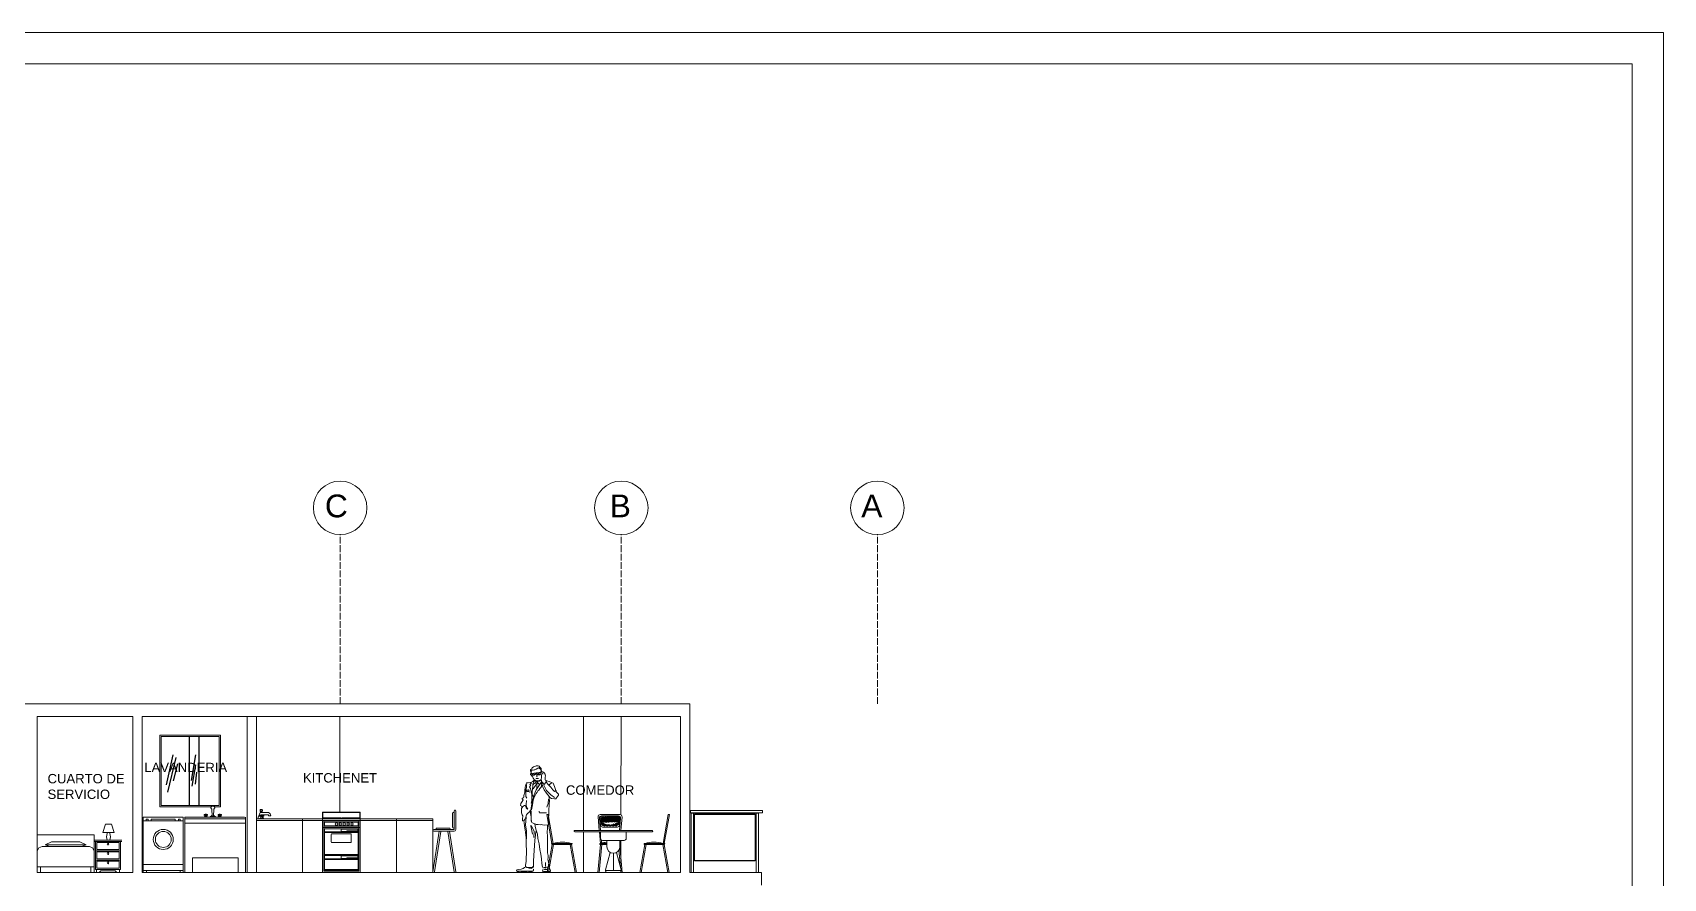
# Model space of a CAD drawing. Header units: metres. Extents: x -2 to 3328848, y -2 to 2725060.
# Drawn here: x 1663906.1 to 1664167.2, y 1363647.2 to 1363782.5 of the extents above; entities that cross this region are included whole.
import ezdxf
from ezdxf.enums import TextEntityAlignment as Align

# ---------------------------------------------------------------- set-up
doc = ezdxf.new("R2010")
doc.units = ezdxf.units.M
for name, pattern in [('0', [0]), ('ACAD_ISO02W100', [15, 12, -3]), ('DOT', [0.25, 0, -0.25])]:
    doc.linetypes.add(name, pattern=pattern)
doc.layers.get('0').update_dxf_attribs({"color": 253, "lineweight": 0})
doc.layers.add('CAJETIN', color=7, linetype='Continuous', lineweight=0, true_color=0x000000)
for name, color, linetype, lineweight in [('CORTE123', 253, 'Continuous', 0), ('EFEC', 253, 'Continuous', 0), ('L.COLUMNA', 253, 'Continuous', 0), ('letra', 253, 'DOT', 0), ('muebles', 253, 'Continuous', 0), ('NOITHAT', 253, 'Continuous', 0), ('THIET-BI', 253, 'Continuous', 0), ('ventanas', 253, 'Continuous', 30)]:
    doc.layers.add(name, color=color, linetype=linetype, lineweight=lineweight)
doc.styles.get("Standard").update_dxf_attribs({"font": 'arial.ttf'})

# ---------------------------------------------------------------- blocks, each defined once
blk = doc.blocks.new('12')
at = {"color": 0}
for p, q in [((195.106, 174.494), (195.137, 174.494)), ((195.224, 173.823), (195.106, 174.494)), ((195.255, 173.824), (195.137, 174.494)), ((196.298, 174.439), (196.325, 174.124)), ((196.331, 174.409), (196.355, 174.124)), ((196.337, 174.339), (196.347, 174.339)), ((196.339, 174.309), (196.349, 174.309)), ((196.341, 174.399), (196.355, 174.249)), ((196.806, 174.494), (196.348, 174.494)), ((196.355, 174.389), (196.404, 174.438)), ((196.357, 174.356), (196.443, 174.441)), ((196.36, 174.323), (196.481, 174.444)), ((196.362, 174.29), (196.518, 174.445)), ((196.367, 174.259), (196.409, 174.301)), ((196.773, 174.464), (196.38, 174.464)), ((196.382, 174.239), (196.433, 174.29)), ((196.762, 174.454), (196.391, 174.454)), ((196.404, 174.204), (196.749, 174.204)), ((196.407, 174.228), (196.458, 174.28)), ((196.417, 174.309), (196.553, 174.445)), ((196.441, 174.227), (196.486, 174.272)), ((196.453, 174.31), (196.588, 174.445)), ((196.476, 174.227), (196.515, 174.266)), ((196.489, 174.311), (196.624, 174.445)), ((196.51, 174.226), (196.547, 174.262)), ((196.526, 174.312), (196.659, 174.445)), ((196.545, 174.225), (196.582, 174.262)), ((196.562, 174.313), (196.694, 174.445)), ((196.579, 174.224), (196.622, 174.266)), ((196.598, 174.314), (196.73, 174.445)), ((196.614, 174.224), (196.668, 174.277)), ((196.634, 174.315), (196.765, 174.445)), ((196.65, 174.224), (196.73, 174.304)), ((196.671, 174.316), (196.789, 174.433)), ((196.686, 174.225), (196.801, 174.339)), ((196.707, 174.317), (196.801, 174.411)), ((196.722, 174.226), (196.794, 174.297)), ((196.743, 174.317), (196.805, 174.379)), ((196.784, 174.252), (196.787, 174.255)), ((196.798, 174.124), (196.823, 174.409)), ((196.799, 174.249), (196.812, 174.399)), ((196.804, 174.309), (196.814, 174.309)), ((196.807, 174.339), (196.817, 174.339)), ((196.828, 174.124), (196.855, 174.439)), ((197.809, 173.824), (197.927, 174.494)), ((197.839, 173.823), (197.958, 174.494)), ((197.958, 174.494), (197.927, 174.494)), ((195.23, 173.824), (195.68, 173.824)), ((195.754, 174.124), (197.554, 174.124)), ((195.754, 174.094), (197.554, 174.094)), ((196.352, 173.824), (196.328, 174.094)), ((196.504, 173.824), (196.352, 173.824)), ((196.354, 173.944), (196.354, 174.094)), ((196.381, 173.831), (196.375, 173.903)), ((196.904, 173.894), (196.404, 173.894)), ((196.504, 173.744), (196.504, 173.894)), ((196.804, 173.853), (196.808, 173.894)), ((196.804, 173.744), (196.804, 173.894)), ((196.954, 174.094), (196.954, 173.944)), ((197.834, 173.824), (197.384, 173.824)), ((195.23, 173.794), (195.115, 173.144)), ((195.26, 173.794), (195.145, 173.144)), ((195.23, 173.794), (195.68, 173.794)), ((195.649, 173.794), (195.764, 173.144)), ((195.68, 173.794), (195.794, 173.144)), ((196.352, 173.794), (196.295, 173.144)), ((196.382, 173.794), (196.325, 173.144)), ((196.504, 173.794), (196.352, 173.794)), ((196.58, 173.613), (196.471, 173.206)), ((196.654, 173.594), (196.654, 173.194)), ((196.837, 173.206), (196.729, 173.613)), ((196.783, 173.666), (196.816, 173.288)), ((196.804, 173.764), (196.858, 173.144)), ((197.384, 173.794), (197.27, 173.144)), ((197.415, 173.794), (197.3, 173.144)), ((197.834, 173.794), (197.384, 173.794)), ((197.804, 173.794), (197.919, 173.144)), ((197.834, 173.794), (197.949, 173.144)), ((195.115, 173.144), (195.145, 173.144)), ((195.764, 173.144), (195.794, 173.144)), ((196.325, 173.144), (196.295, 173.144)), ((196.468, 173.194), (196.841, 173.194)), ((196.519, 173.144), (196.789, 173.144)), ((196.827, 173.161), (196.828, 173.144)), ((196.858, 173.144), (196.828, 173.144)), ((197.3, 173.144), (197.27, 173.144)), ((197.949, 173.144), (197.919, 173.144))]:
    blk.add_line(p, q, dxfattribs=at)
for centre, radius, start, end in [((196.348, 174.444), 0.05, 90, 185), ((196.38, 174.414), 0.05, 90, 185), ((196.391, 174.404), 0.05, 90, 185), ((196.404, 174.254), 0.05, 185, 270), ((196.749, 174.254), 0.05, 270, 355), ((196.762, 174.404), 0.05, 355, 90), ((196.773, 174.414), 0.05, 355, 90), ((196.806, 174.444), 0.05, 355, 90), ((195.23, 173.809), 0.015, 90, 270), ((195.467, 173.089), 0.764, 73.8673, 106.1327), ((195.68, 173.809), 0.015, 270, 90), ((195.754, 174.109), 0.015, 90, 270), ((196.352, 173.809), 0.015, 90, 270), ((196.577, 172.995), 0.859, 94.8363, 105.1893), ((196.404, 173.944), 0.05, 180, 270), ((196.802, 173.809), 0.015, 270, 90), ((196.904, 173.944), 0.05, 270, 0), ((197.384, 173.809), 0.015, 90, 270), ((197.597, 173.089), 0.764, 73.8673, 106.1327), ((197.554, 174.109), 0.015, 270, 90), ((197.834, 173.809), 0.015, 270, 90), ((196.654, 173.744), 0.15, 180, 0), ((196.519, 173.194), 0.05, 165.0686, 270), ((196.789, 173.194), 0.05, 270, 14.9314)]:
    blk.add_arc(centre, radius, start, end, dxfattribs=at)
blk = doc.blocks.new('MESA COMEDOR')
at = {"layer": 'muebles', "xscale": 0.6487622765644119, "yscale": 0.6487622765644119, "zscale": 0.6487622765644119}
blk.add_blockref('12', (2080.995, 1567.559), dxfattribs=at)
blk = doc.blocks.new('A$C08403CEB')
at = {"layer": 'muebles'}
for p, q in [((2372, 1, -318), (2387, 1, -318)), ((2778, 1, -10), (2696, 1, -10)), ((2785, 51, -10), (2784, 46, -10))]:
    blk.add_line(p, q, dxfattribs=at)
at = {"layer": 'muebles', "elevation": -318}
blk.add_lwpolyline([(2437, 473), (2437, 473), (2437, 473)], dxfattribs=at)
at = {"layer": 'muebles', "elevation": -10}
blk.add_lwpolyline([(2624, 257), (2624, 257)], close=True, dxfattribs=at)
blk.add_lwpolyline([(2646, 233, 0.016599), (2648, 233)], format="xyb", dxfattribs=at)
at = {"layer": 'muebles', "xscale": 1070.35577015745, "yscale": 1070.35577015745, "zscale": 1070.35577015745}
blk.add_blockref('MESA COMEDOR', (-2361316, -1798078, -318), dxfattribs=at)
blk = doc.blocks.new('fwerfw')
at = {"linetype": 'ByBlock'}
for p, q in [((346.581, 374.474), (345.981, 374.474)), ((345.981, 374.474), (345.981, 374.367)), ((345.981, 374.367), (345.981, 374.34)), ((346.581, 374.367), (345.981, 374.367)), ((346.576, 374.469), (345.986, 374.469)), ((345.986, 374.469), (345.986, 374.367)), ((345.99, 374.38), (345.99, 374.367)), ((346.267, 374.385), (345.995, 374.385)), ((346.101, 374.372), (346.101, 374.367)), ((346.131, 374.372), (346.101, 374.372)), ((346.131, 374.385), (346.131, 374.367)), ((346.131, 374.372), (346.161, 374.372)), ((346.161, 374.372), (346.161, 374.367)), ((346.272, 374.38), (346.272, 374.367)), ((346.29, 374.38), (346.29, 374.367)), ((346.295, 374.385), (346.567, 374.385)), ((346.431, 374.372), (346.401, 374.372)), ((346.401, 374.372), (346.401, 374.367)), ((346.431, 374.385), (346.431, 374.367)), ((346.431, 374.372), (346.461, 374.372)), ((346.461, 374.372), (346.461, 374.367)), ((346.572, 374.38), (346.572, 374.367)), ((346.576, 374.469), (346.576, 374.367)), ((346.581, 374.474), (346.581, 374.367)), ((346.581, 374.367), (346.581, 374.34)), ((345.981, 374.34), (345.981, 374.228)), ((346.581, 374.34), (345.981, 374.34)), ((345.981, 374.228), (346.581, 374.228)), ((345.981, 373.508), (345.981, 374.228)), ((346.001, 373.528), (346.001, 374.34)), ((346.561, 374.335), (346.001, 374.335)), ((346.001, 374.233), (346.561, 374.233)), ((346.011, 374.255), (346.011, 374.313)), ((346.551, 374.313), (346.011, 374.313)), ((346.011, 374.255), (346.551, 374.255)), ((346.551, 374.208), (346.011, 374.208)), ((346.011, 373.798), (346.011, 374.208)), ((346.551, 374.158), (346.011, 374.158)), ((346.551, 374.148), (346.011, 374.148)), ((346.121, 374.118), (346.121, 373.998)), ((346.131, 374.128), (346.281, 374.128)), ((346.546, 374.203), (346.281, 374.203)), ((346.281, 374.203), (346.281, 374.163)), ((346.371, 374.163), (346.281, 374.163)), ((346.431, 374.128), (346.281, 374.128)), ((346.546, 374.173), (346.371, 374.173)), ((346.371, 374.173), (346.371, 374.163)), ((346.441, 374.118), (346.441, 373.998)), ((346.546, 374.203), (346.546, 374.173)), ((346.551, 374.313), (346.551, 374.255)), ((346.551, 374.208), (346.551, 373.798)), ((346.561, 374.34), (346.561, 373.528)), ((346.581, 374.228), (346.581, 374.34)), ((346.581, 374.228), (346.581, 373.508)), ((346.131, 373.988), (346.281, 373.988)), ((346.431, 373.988), (346.281, 373.988)), ((346.551, 373.798), (346.011, 373.798)), ((346.551, 373.778), (346.011, 373.778)), ((346.011, 373.558), (346.011, 373.778)), ((346.551, 373.728), (346.011, 373.728)), ((346.551, 373.718), (346.011, 373.718)), ((346.281, 373.773), (346.281, 373.733)), ((346.546, 373.773), (346.281, 373.773)), ((346.281, 373.773), (346.281, 373.733)), ((346.371, 373.733), (346.281, 373.733)), ((346.371, 373.743), (346.371, 373.733)), ((346.546, 373.743), (346.371, 373.743)), ((346.546, 373.773), (346.546, 373.743)), ((346.551, 373.778), (346.551, 373.558)), ((346.581, 373.508), (345.981, 373.508)), ((346.561, 373.548), (346.001, 373.548)), ((346.561, 373.528), (346.001, 373.528)), ((346.551, 373.558), (346.011, 373.558))]:
    blk.add_line(p, q, dxfattribs=at)
for centre in [(346.204, 374.283), (346.264, 374.283), (346.327, 374.283), (346.39, 374.283), (346.453, 374.283)]:
    blk.add_circle(centre, 0.02, dxfattribs=at)
for centre, radius, start, end in [((345.995, 374.38), 0.005, 90, 180), ((346.267, 374.38), 0.005, 0, 90), ((346.295, 374.38), 0.005, 90, 180), ((346.567, 374.38), 0.005, 0, 90), ((346.131, 374.118), 0.01, 90, 180), ((346.431, 374.118), 0.01, 0, 90), ((346.131, 373.998), 0.01, 180, 270), ((346.431, 373.998), 0.01, 270, 0)]:
    blk.add_arc(centre, radius, start, end, dxfattribs=at)
blk = doc.blocks.new('fvdfvf')
at = {"linetype": 'ByBlock'}
for p, q in [((329.676, 356.974), (329.676, 355.938)), ((329.676, 356.974), (330.426, 356.974)), ((329.676, 356.904), (330.426, 356.904)), ((329.733, 356.939), (329.733, 356.904)), ((329.733, 356.939), (329.77, 356.939)), ((329.77, 356.939), (329.77, 356.904)), ((329.826, 356.939), (329.826, 356.904)), ((329.826, 356.939), (330.276, 356.939)), ((330.276, 356.939), (330.276, 356.904)), ((330.333, 356.939), (330.333, 356.904)), ((330.333, 356.939), (330.37, 356.939)), ((330.37, 356.939), (330.37, 356.904)), ((330.426, 356.974), (330.426, 355.938)), ((329.676, 356.088), (330.426, 356.088)), ((329.676, 355.976), (330.426, 355.976)), ((329.676, 355.938), (329.736, 355.938)), ((329.736, 355.976), (329.736, 355.938)), ((330.366, 355.976), (330.366, 355.938)), ((330.366, 355.938), (330.426, 355.938))]:
    blk.add_line(p, q, dxfattribs=at)
for radius in [0.188, 0.149]:
    blk.add_circle((330.051, 356.558), radius, dxfattribs=at)
blk = doc.blocks.new('12FBED02')
at = {"color": 0, "linetype": 'ByBlock'}
for p, q in [((0, 26), (39, 26)), ((0, 15), (0, 26)), ((39, 26), (39, 15)), ((0, 15), (1.1, 17)), ((0, 4), (0, 15)), ((1.1, 17), (3.3, 18)), ((3.3, 18), (35.8, 18)), ((5.4, 19), (9.8, 21)), ((33.6, 19), (5.4, 19)), ((8.7, 18), (5.4, 19)), ((9.8, 21), (29.3, 21)), ((29.3, 21), (33.6, 19)), ((30.3, 18), (33.6, 19)), ((37.9, 17), (35.8, 18)), ((39, 15), (37.9, 17)), ((39, 4), (39, 15)), ((0, 4), (0, 0)), ((39, 4), (0, 4)), ((0, 0), (2.2, 0)), ((2.2, 0), (2.2, 4)), ((36.8, 0), (36.8, 4)), ((39, 0), (36.8, 0)), ((39, 4), (39, 0))]:
    blk.add_line(p, q, dxfattribs=at)
blk = doc.blocks.new('AF5222')
for p, q in [((20, 0), (1680, 0)), ((0, -20), (0, -170)), ((0, -50), (1700, -50)), ((1700, -50), (0, -50)), ((0, -170), (1700, -170)), ((296, -170), (604, -170)), ((1096, -170), (1404, -170)), ((1700, -170), (1700, -20))]:
    blk.add_line(p, q)
for centre, radius, start, end in [((20, -20), 19.8, 89.5336, 180.4664), ((1677, -23), 23.5, 351.9876, 81.9876)]:
    blk.add_arc(centre, radius, start, end)
blk = doc.blocks.new('MBVOI')
at = {"color": 0, "linetype": 'ByBlock'}
for p, q in [((-120, 0), (-65, 0)), ((-110, 5), (-75, 5)), ((-100, 32), (-105, 32)), ((-100, 28), (-105, 28)), ((-83, 15), (-102, 15)), ((-85, 32), (-80, 32)), ((-85, 28), (-80, 28)), ((-39, 0), (39, 0)), ((-26, 13), (26, 13)), ((65, 0), (120, 0)), ((75, 5), (110, 5)), ((85, 32), (80, 32)), ((85, 28), (80, 28)), ((102, 15), (83, 15)), ((100, 32), (105, 32)), ((100, 28), (105, 28))]:
    blk.add_line(p, q, dxfattribs=at)
for points in [[(-100, 20), (-100, 40), (-85, 40), (-85, 20)], [(85, 20), (85, 40), (100, 40), (100, 20)]]:
    blk.add_lwpolyline(points, close=True, dxfattribs=at)
blk.add_lwpolyline([(-10, 13), (-15, 108, 0.144294), (-20, 118, -0.095047), (-25, 125, -0.130978), (-27, 132, -0.130978), (-25, 140, -0.106552), (-19, 147, -0.083871), (-11, 151, -0.072763), (0, 153, -0.072763), (11, 151, -0.083871), (19, 147, -0.106552), (25, 140, -0.130978), (27, 132, -0.130978), (25, 125, -0.095047), (20, 118, 0.144294), (15, 108), (10, 13)], format="xyb", dxfattribs=at)
for centre in [(-110, 30), (-93, 30), (-75, 30), (75, 30), (92, 30), (110, 30)]:
    blk.add_circle(centre, 5.59, dxfattribs=at)
for centre, radius, start, end in [((-128, 28), 28.5, 285.2551, 344.7449), ((-58, 28), 28.5, 195.2551, 254.7449), ((-21, -5), 19.1, 106.1502, 163.8498), ((0, 111), 36.3, 54.4734, 125.5266), ((-6, 13), 13.7, 108.5395, 181.7649), ((6, 13), 13.7, 358.2351, 71.4605), ((21, -5), 19.1, 16.1502, 73.8498), ((57, 28), 28.5, 285.2551, 344.7449), ((127, 28), 28.5, 195.2551, 254.7449)]:
    blk.add_arc(centre, radius, start, end, dxfattribs=at)
blk = doc.blocks.new('Faucet - Bathroom side')
at = {"linetype": 'Continuous'}
for p, q in [((-1.625, 0), (-1.375, 0)), ((-1.375, 0), (1.375, 0)), ((-0.88366, 0.25), (0.88424, 0.25)), ((-0.625, 4.25), (0.375, 4.25)), ((0.375, 3.75), (-0.625, 3.75)), ((-0.625, 3), (3.375, 3)), ((-0.375, 1.625), (-0.625, 1.625)), ((-0.375, 1.375), (-0.625, 1.375)), ((0.48078, 0.75), (-0.47286, 0.75)), ((-0.375, 3), (-0.375, 3.5)), ((0.125, 3.5), (0.125, 3)), ((2.875, 2), (0.375, 2)), ((0.375, 1.625), (0.625, 1.625)), ((0.375, 1.375), (0.625, 1.375)), ((4.375, 1.5), (3.375, 1.5))]:
    blk.add_line(p, q, dxfattribs=at)
for points in [[(-0.625, 3.75), (-0.625, 4.25)], [(-0.375, 4.5), (0.125, 4.5)], [(0.125, 3.5), (-0.375, 3.5)], [(0.375, 4.25), (0.375, 3.75)]]:
    blk.add_lwpolyline(points, dxfattribs=at)
blk.add_lwpolyline([(-0.375, 1), (-0.375, 2), (0.375, 2), (0.375, 1)], close=True, dxfattribs=at)
for centre in [(-0.875, 1.5), (0, 1.5), (0.875, 1.5)]:
    blk.add_circle(centre, 0.27951, dxfattribs=at)
for centre, radius, start, end in [((3.45929, -0.0281), 5.08436, 143.4467, 179.6834), ((-1.75, 1.375), 1.42522, 285.2551, 344.7449), ((-0.38253, 4.2575), 0.24259, 88.22243, 181.7776), ((-0.38253, 3.7424), 0.24259, 178.2224, 271.7776), ((0.13252, 4.2575), 0.24259, 358.2224, 91.77757), ((0.13252, 3.7424), 0.24259, 268.2224, 1.777565), ((1.75, 1.375), 1.42522, 195.2551, 254.7449), ((-2.49562, -0.286), 3.38273, 9.709485, 29.48735), ((2.96867, 1.5936), 0.41699, 347.0192, 102.9808), ((2.70708, 1.4714), 1.66816, 0.9827695, 66.39737)]:
    blk.add_arc(centre, radius, start, end, dxfattribs=at)
blk = doc.blocks.new('A$C5B027DEA')
at = {"color": 0}
for p, q in [((0.255, 1.726, -2.729), (0.229, 1.716, -2.729)), ((0.229, 1.716, -2.729), (0.229, 1.695, -2.729)), ((0.229, 1.695, -2.729), (0.239, 1.674, -2.729)), ((0.234, 1.654, -2.729), (0.229, 1.643, -2.729)), ((0.229, 1.628, -2.729), (0.234, 1.643, -2.729)), ((0.229, 1.643, -2.729), (0.229, 1.628, -2.729)), ((0.239, 1.674, -2.729), (0.234, 1.654, -2.729)), ((0.234, 1.654, -2.729), (0.244, 1.664, -2.729)), ((0.234, 1.654, -2.729), (0.239, 1.659, -2.729)), ((0.234, 1.643, -2.729), (0.234, 1.654, -2.729)), ((0.234, 1.643, -2.729), (0.234, 1.654, -2.729)), ((0.239, 1.633, -2.729), (0.234, 1.643, -2.729)), ((0.255, 1.602, -2.729), (0.238, 1.629, -2.729)), ((0.239, 1.659, -2.729), (0.244, 1.664, -2.729)), ((0.249, 1.648, -2.729), (0.239, 1.654, -2.729)), ((0.244, 1.685, -2.729), (0.249, 1.695, -2.729)), ((0.244, 1.664, -2.729), (0.244, 1.685, -2.729)), ((0.249, 1.695, -2.729), (0.26, 1.711, -2.729)), ((0.265, 1.648, -2.729), (0.249, 1.648, -2.729)), ((0.26, 1.742, -2.729), (0.255, 1.726, -2.729)), ((0.265, 1.633, -2.729), (0.255, 1.648, -2.729)), ((0.281, 1.758, -2.729), (0.26, 1.742, -2.729)), ((0.26, 1.711, -2.729), (0.275, 1.706, -2.729)), ((0.286, 1.654, -2.729), (0.265, 1.648, -2.729)), ((0.27, 1.622, -2.729), (0.265, 1.633, -2.729)), ((0.275, 1.706, -2.729), (0.291, 1.711, -2.729)), ((0.275, 1.638, -2.729), (0.301, 1.643, -2.729)), ((0.301, 1.763, -2.729), (0.281, 1.758, -2.729)), ((0.322, 1.659, -2.729), (0.286, 1.654, -2.729)), ((0.291, 1.711, -2.729), (0.301, 1.711, -2.729)), ((0.312, 1.638, -2.729), (0.291, 1.622, -2.729)), ((0.322, 1.773, -2.729), (0.301, 1.763, -2.729)), ((0.301, 1.711, -2.729), (0.327, 1.721, -2.729)), ((0.312, 1.659, -2.729), (0.312, 1.648, -2.729)), ((0.312, 1.648, -2.729), (0.312, 1.638, -2.729)), ((0.338, 1.778, -2.729), (0.322, 1.773, -2.729)), ((0.327, 1.659, -2.729), (0.322, 1.659, -2.729)), ((0.327, 1.721, -2.729), (0.353, 1.737, -2.729)), ((0.338, 1.659, -2.729), (0.327, 1.659, -2.729)), ((0.327, 1.648, -2.729), (0.333, 1.638, -2.729)), ((0.333, 1.638, -2.729), (0.333, 1.628, -2.729)), ((0.359, 1.773, -2.729), (0.338, 1.778, -2.729)), ((0.343, 1.659, -2.729), (0.338, 1.659, -2.729)), ((0.374, 1.659, -2.729), (0.343, 1.659, -2.729)), ((0.343, 1.654, -2.729), (0.348, 1.633, -2.729)), ((0.348, 1.633, -2.729), (0.353, 1.628, -2.729)), ((0.353, 1.737, -2.729), (0.374, 1.747, -2.729)), ((0.374, 1.768, -2.729), (0.359, 1.773, -2.729)), ((0.359, 1.643, -2.729), (0.379, 1.643, -2.729)), ((0.385, 1.752, -2.729), (0.374, 1.768, -2.729)), ((0.374, 1.747, -2.729), (0.374, 1.737, -2.729)), ((0.374, 1.737, -2.729), (0.379, 1.732, -2.729)), ((0.379, 1.664, -2.729), (0.374, 1.659, -2.729)), ((0.379, 1.732, -2.729), (0.395, 1.721, -2.729)), ((0.395, 1.669, -2.729), (0.379, 1.664, -2.729)), ((0.405, 1.732, -2.729), (0.385, 1.752, -2.729)), ((0.385, 1.628, -2.729), (0.395, 1.638, -2.729)), ((0.395, 1.721, -2.729), (0.4, 1.711, -2.729)), ((0.4, 1.674, -2.729), (0.395, 1.669, -2.729)), ((0.395, 1.638, -2.729), (0.405, 1.638, -2.729)), ((0.404, 1.648, -2.729), (0.397, 1.661, -2.729)), ((0.4, 1.711, -2.729), (0.411, 1.695, -2.729)), ((0.411, 1.68, -2.729), (0.4, 1.674, -2.729)), ((0.4, 1.674, -2.729), (0.411, 1.669, -2.729)), ((0.411, 1.674, -2.729), (0.4, 1.674, -2.729)), ((0.416, 1.622, -2.729), (0.404, 1.648, -2.729)), ((0.405, 1.716, -2.729), (0.405, 1.732, -2.729)), ((0.411, 1.68, -2.729), (0.405, 1.716, -2.729)), ((0.436, 1.674, -2.729), (0.411, 1.674, -2.729)), ((0.411, 1.669, -2.729), (0.426, 1.648, -2.729)), ((0.426, 1.648, -2.729), (0.442, 1.638, -2.729)), ((0.457, 1.659, -2.729), (0.436, 1.674, -2.729)), ((0.476, 1.639, -2.729), (0.457, 1.659, -2.729)), ((0.476, 1.628, -2.729), (0.476, 1.639, -2.729)), ((0.478, 1.612, -2.729), (0.476, 1.628, -2.729)), ((0.135, 1.368, -2.729), (0.14, 1.42, -2.729)), ((0.135, 1.336, -2.729), (0.135, 1.368, -2.729)), ((0.14, 1.42, -2.729), (0.151, 1.466, -2.729)), ((0.151, 1.466, -2.729), (0.161, 1.466, -2.729)), ((0.161, 1.414, -2.729), (0.151, 1.383, -2.729)), ((0.151, 1.383, -2.729), (0.151, 1.264, -2.729)), ((0.156, 1.472, -2.729), (0.166, 1.492, -2.729)), ((0.166, 1.378, -2.729), (0.156, 1.373, -2.729)), ((0.161, 1.466, -2.729), (0.166, 1.451, -2.729)), ((0.166, 1.451, -2.729), (0.161, 1.414, -2.729)), ((0.166, 1.492, -2.729), (0.192, 1.492, -2.729)), ((0.177, 1.362, -2.729), (0.166, 1.378, -2.729)), ((0.197, 1.378, -2.729), (0.182, 1.373, -2.729)), ((0.192, 1.492, -2.729), (0.223, 1.498, -2.729)), ((0.208, 1.357, -2.729), (0.197, 1.378, -2.729)), ((0.213, 1.425, -2.729), (0.234, 1.456, -2.729)), ((0.229, 1.399, -2.729), (0.213, 1.425, -2.729)), ((0.218, 1.466, -2.729), (0.229, 1.477, -2.729)), ((0.234, 1.456, -2.729), (0.218, 1.466, -2.729)), ((0.223, 1.498, -2.729), (0.249, 1.503, -2.729)), ((0.229, 1.477, -2.729), (0.249, 1.492, -2.729)), ((0.244, 1.347, -2.729), (0.229, 1.399, -2.729)), ((0.249, 1.503, -2.729), (0.27, 1.513, -2.729)), ((0.26, 1.607, -2.729), (0.255, 1.602, -2.729)), ((0.265, 1.602, -2.729), (0.26, 1.607, -2.729)), ((0.265, 1.394, -2.729), (0.26, 1.342, -2.729)), ((0.268, 1.587, -2.729), (0.265, 1.602, -2.729)), ((0.27, 1.44, -2.729), (0.265, 1.394, -2.729)), ((0.273, 1.572, -2.729), (0.268, 1.587, -2.729)), ((0.291, 1.622, -2.729), (0.27, 1.622, -2.729)), ((0.27, 1.513, -2.729), (0.286, 1.529, -2.729)), ((0.291, 1.513, -2.729), (0.27, 1.477, -2.729)), ((0.27, 1.477, -2.729), (0.27, 1.44, -2.729)), ((0.278, 1.567, -2.729), (0.273, 1.572, -2.729)), ((0.275, 1.466, -2.729), (0.286, 1.477, -2.729)), ((0.286, 1.409, -2.729), (0.275, 1.394, -2.729)), ((0.283, 1.554, -2.729), (0.278, 1.567, -2.729)), ((0.291, 1.55, -2.729), (0.283, 1.554, -2.729)), ((0.286, 1.477, -2.729), (0.301, 1.487, -2.729)), ((0.301, 1.43, -2.729), (0.286, 1.409, -2.729)), ((0.296, 1.544, -2.729), (0.291, 1.539, -2.729)), ((0.291, 1.539, -2.729), (0.291, 1.529, -2.729)), ((0.291, 1.529, -2.729), (0.307, 1.518, -2.729)), ((0.296, 1.544, -2.729), (0.322, 1.524, -2.729)), ((0.301, 1.487, -2.729), (0.317, 1.498, -2.729)), ((0.312, 1.451, -2.729), (0.301, 1.43, -2.729)), ((0.307, 1.518, -2.729), (0.322, 1.513, -2.729)), ((0.327, 1.378, -2.729), (0.307, 1.336, -2.729)), ((0.312, 1.492, -2.729), (0.322, 1.487, -2.729)), ((0.322, 1.472, -2.729), (0.312, 1.451, -2.729)), ((0.317, 1.498, -2.729), (0.327, 1.508, -2.729)), ((0.322, 1.57, -2.729), (0.338, 1.565, -2.729)), ((0.322, 1.565, -2.729), (0.322, 1.57, -2.729)), ((0.327, 1.565, -2.729), (0.322, 1.565, -2.729)), ((0.322, 1.524, -2.729), (0.348, 1.524, -2.729)), ((0.322, 1.513, -2.729), (0.338, 1.508, -2.729)), ((0.322, 1.487, -2.729), (0.322, 1.472, -2.729)), ((0.343, 1.565, -2.729), (0.327, 1.565, -2.729)), ((0.327, 1.508, -2.729), (0.338, 1.508, -2.729)), ((0.359, 1.425, -2.729), (0.327, 1.378, -2.729)), ((0.333, 1.628, -2.729), (0.333, 1.622, -2.729)), ((0.333, 1.622, -2.729), (0.333, 1.596, -2.729)), ((0.333, 1.596, -2.729), (0.338, 1.591, -2.729)), ((0.333, 1.477, -2.729), (0.333, 1.466, -2.729)), ((0.338, 1.477, -2.729), (0.333, 1.477, -2.729)), ((0.333, 1.466, -2.729), (0.333, 1.435, -2.729)), ((0.333, 1.435, -2.729), (0.333, 1.409, -2.729)), ((0.333, 1.409, -2.729), (0.338, 1.404, -2.729)), ((0.338, 1.591, -2.729), (0.343, 1.596, -2.729)), ((0.338, 1.508, -2.729), (0.353, 1.513, -2.729)), ((0.338, 1.508, -2.729), (0.343, 1.503, -2.729)), ((0.353, 1.482, -2.729), (0.338, 1.477, -2.729)), ((0.353, 1.565, -2.729), (0.343, 1.565, -2.729)), ((0.343, 1.503, -2.729), (0.353, 1.492, -2.729)), ((0.343, 1.336, -2.729), (0.353, 1.357, -2.729)), ((0.348, 1.524, -2.729), (0.374, 1.529, -2.729)), ((0.348, 1.498, -2.729), (0.353, 1.482, -2.729)), ((0.353, 1.628, -2.729), (0.369, 1.628, -2.729)), ((0.364, 1.565, -2.729), (0.353, 1.565, -2.729)), ((0.353, 1.513, -2.729), (0.369, 1.518, -2.729)), ((0.353, 1.492, -2.729), (0.369, 1.477, -2.729)), ((0.353, 1.357, -2.729), (0.369, 1.373, -2.729)), ((0.39, 1.477, -2.729), (0.359, 1.425, -2.729)), ((0.369, 1.628, -2.729), (0.385, 1.628, -2.729)), ((0.369, 1.518, -2.729), (0.374, 1.518, -2.729)), ((0.369, 1.477, -2.729), (0.374, 1.472, -2.729)), ((0.369, 1.373, -2.729), (0.385, 1.399, -2.729)), ((0.374, 1.529, -2.729), (0.395, 1.544, -2.729)), ((0.374, 1.518, -2.729), (0.39, 1.534, -2.729)), ((0.385, 1.399, -2.729), (0.4, 1.414, -2.729)), ((0.39, 1.534, -2.729), (0.405, 1.544, -2.729)), ((0.421, 1.518, -2.729), (0.39, 1.477, -2.729)), ((0.4, 1.414, -2.729), (0.411, 1.43, -2.729)), ((0.405, 1.555, -2.729), (0.411, 1.576, -2.729)), ((0.405, 1.539, -2.729), (0.405, 1.555, -2.729)), ((0.416, 1.529, -2.729), (0.405, 1.539, -2.729)), ((0.411, 1.576, -2.729), (0.416, 1.591, -2.729)), ((0.411, 1.43, -2.729), (0.416, 1.435, -2.729)), ((0.416, 1.617, -2.729), (0.416, 1.622, -2.729)), ((0.416, 1.602, -2.729), (0.416, 1.617, -2.729)), ((0.416, 1.591, -2.729), (0.416, 1.602, -2.729)), ((0.416, 1.508, -2.729), (0.416, 1.529, -2.729)), ((0.421, 1.498, -2.729), (0.416, 1.472, -2.729)), ((0.416, 1.472, -2.729), (0.426, 1.487, -2.729)), ((0.416, 1.461, -2.729), (0.426, 1.461, -2.729)), ((0.416, 1.451, -2.729), (0.416, 1.461, -2.729)), ((0.416, 1.435, -2.729), (0.416, 1.451, -2.729)), ((0.426, 1.508, -2.729), (0.421, 1.498, -2.729)), ((0.426, 1.487, -2.729), (0.431, 1.503, -2.729)), ((0.426, 1.466, -2.729), (0.436, 1.425, -2.729)), ((0.431, 1.503, -2.729), (0.436, 1.492, -2.729)), ((0.436, 1.492, -2.729), (0.447, 1.477, -2.729)), ((0.436, 1.425, -2.729), (0.457, 1.378, -2.729)), ((0.447, 1.477, -2.729), (0.457, 1.466, -2.729)), ((0.452, 1.456, -2.729), (0.494, 1.368, -2.729)), ((0.457, 1.466, -2.729), (0.478, 1.492, -2.729)), ((0.457, 1.378, -2.729), (0.499, 1.321, -2.729)), ((0.473, 1.586, -2.729), (0.478, 1.612, -2.729)), ((0.473, 1.565, -2.729), (0.473, 1.586, -2.729)), ((0.473, 1.544, -2.729), (0.473, 1.565, -2.729)), ((0.478, 1.534, -2.729), (0.473, 1.544, -2.729)), ((0.478, 1.492, -2.729), (0.499, 1.518, -2.729)), ((0.499, 1.518, -2.729), (0.488, 1.529, -2.729)), ((0.494, 1.498, -2.729), (0.525, 1.466, -2.729)), ((0.494, 1.368, -2.729), (0.566, 1.295, -2.729)), ((0.54, 1.513, -2.729), (0.504, 1.524, -2.729)), ((0.525, 1.466, -2.729), (0.566, 1.42, -2.729)), ((0.582, 1.498, -2.729), (0.54, 1.513, -2.729)), ((0.54, 1.461, -2.729), (0.551, 1.472, -2.729)), ((0.551, 1.472, -2.729), (0.577, 1.487, -2.729)), ((0.566, 1.42, -2.729), (0.603, 1.378, -2.729)), ((0.608, 1.487, -2.729), (0.582, 1.498, -2.729)), ((0.603, 1.378, -2.729), (0.629, 1.347, -2.729)), ((0.629, 1.43, -2.729), (0.608, 1.487, -2.729)), ((0.652, 1.366, -2.729), (0.629, 1.43, -2.729)), ((0.66, 1.362, -2.729), (0.639, 1.373, -2.729)), ((0.66, 1.342, -2.729), (0.66, 1.362, -2.729)), ((0.062, 1.118, -2.729), (0.068, 1.149, -2.729)), ((0.073, 1.108, -2.729), (0.062, 1.118, -2.729)), ((0.068, 1.149, -2.729), (0.094, 1.18, -2.729)), ((0.094, 1.076, -2.729), (0.073, 1.108, -2.729)), ((0.083, 1.066, -2.729), (0.104, 1.097, -2.729)), ((0.094, 1.238, -2.729), (0.114, 1.243, -2.729)), ((0.094, 1.227, -2.729), (0.094, 1.238, -2.729)), ((0.109, 1.212, -2.729), (0.094, 1.227, -2.729)), ((0.094, 1.18, -2.729), (0.109, 1.212, -2.729)), ((0.104, 1.097, -2.729), (0.13, 1.113, -2.729)), ((0.114, 1.243, -2.729), (0.12, 1.258, -2.729)), ((0.12, 1.284, -2.729), (0.135, 1.336, -2.729)), ((0.12, 1.258, -2.729), (0.12, 1.284, -2.729)), ((0.13, 1.113, -2.729), (0.135, 1.118, -2.729)), ((0.135, 1.118, -2.729), (0.151, 1.102, -2.729)), ((0.151, 1.331, -2.729), (0.156, 1.342, -2.729)), ((0.151, 1.264, -2.729), (0.171, 1.238, -2.729)), ((0.151, 1.102, -2.729), (0.156, 1.076, -2.729)), ((0.156, 1.342, -2.729), (0.171, 1.347, -2.729)), ((0.156, 1.134, -2.729), (0.161, 1.201, -2.729)), ((0.161, 1.087, -2.729), (0.156, 1.134, -2.729)), ((0.187, 1.056, -2.729), (0.161, 1.087, -2.729)), ((0.171, 1.347, -2.729), (0.187, 1.347, -2.729)), ((0.187, 1.347, -2.729), (0.203, 1.347, -2.729)), ((0.203, 1.347, -2.729), (0.213, 1.342, -2.729)), ((0.213, 1.342, -2.729), (0.218, 1.331, -2.729)), ((0.255, 1.144, -2.729), (0.239, 1.071, -2.729)), ((0.255, 1.3, -2.729), (0.244, 1.347, -2.729)), ((0.244, 1.154, -2.729), (0.255, 1.196, -2.729)), ((0.249, 1.045, -2.729), (0.265, 1.128, -2.729)), ((0.255, 1.243, -2.729), (0.255, 1.3, -2.729)), ((0.255, 1.196, -2.729), (0.255, 1.243, -2.729)), ((0.27, 1.217, -2.729), (0.255, 1.144, -2.729)), ((0.26, 1.342, -2.729), (0.26, 1.305, -2.729)), ((0.26, 1.305, -2.729), (0.27, 1.274, -2.729)), ((0.265, 1.128, -2.729), (0.275, 1.206, -2.729)), ((0.286, 1.279, -2.729), (0.27, 1.217, -2.729)), ((0.27, 1.274, -2.729), (0.27, 1.264, -2.729)), ((0.275, 1.206, -2.729), (0.291, 1.253, -2.729)), ((0.307, 1.336, -2.729), (0.286, 1.279, -2.729)), ((0.291, 1.253, -2.729), (0.312, 1.295, -2.729)), ((0.312, 1.295, -2.729), (0.327, 1.316, -2.729)), ((0.327, 1.316, -2.729), (0.343, 1.336, -2.729)), ((0.499, 1.321, -2.729), (0.54, 1.264, -2.729)), ((0.525, 1.149, -2.729), (0.504, 1.087, -2.729)), ((0.53, 1.222, -2.729), (0.525, 1.149, -2.729)), ((0.54, 1.102, -2.729), (0.535, 1.061, -2.729)), ((0.54, 1.264, -2.729), (0.54, 1.227, -2.729)), ((0.54, 1.264, -2.729), (0.551, 1.248, -2.729)), ((0.54, 1.227, -2.729), (0.546, 1.206, -2.729)), ((0.546, 1.175, -2.729), (0.54, 1.154, -2.729)), ((0.54, 1.154, -2.729), (0.54, 1.134, -2.729)), ((0.54, 1.134, -2.729), (0.54, 1.102, -2.729)), ((0.546, 1.206, -2.729), (0.546, 1.175, -2.729)), ((0.551, 1.248, -2.729), (0.582, 1.232, -2.729)), ((0.566, 1.295, -2.729), (0.629, 1.248, -2.729)), ((0.582, 1.232, -2.729), (0.629, 1.227, -2.729)), ((0.629, 1.347, -2.729), (0.644, 1.352, -2.729)), ((0.629, 1.227, -2.729), (0.65, 1.227, -2.729)), ((0.65, 1.227, -2.729), (0.665, 1.243, -2.729)), ((0.696, 1.305, -2.729), (0.66, 1.342, -2.729)), ((0.665, 1.243, -2.729), (0.696, 1.29, -2.729)), ((0.696, 1.29, -2.729), (0.696, 1.305, -2.729)), ((0.078, 1.035, -2.729), (0.083, 1.066, -2.729)), ((0.083, 0.993, -2.729), (0.078, 1.035, -2.729)), ((0.094, 0.962, -2.729), (0.083, 0.993, -2.729)), ((0.104, 0.946, -2.729), (0.094, 0.962, -2.729)), ((0.099, 0.889, -2.729), (0.104, 0.946, -2.729)), ((0.099, 0.858, -2.729), (0.099, 0.889, -2.729)), ((0.109, 0.858, -2.729), (0.099, 0.858, -2.729)), ((0.12, 0.863, -2.729), (0.109, 0.858, -2.729)), ((0.13, 0.879, -2.729), (0.12, 0.863, -2.729)), ((0.12, 0.868, -2.729), (0.125, 0.832, -2.729)), ((0.125, 0.832, -2.729), (0.13, 0.77, -2.729)), ((0.151, 0.92, -2.729), (0.13, 0.879, -2.729)), ((0.145, 0.796, -2.729), (0.156, 0.92, -2.729)), ((0.166, 0.962, -2.729), (0.151, 0.92, -2.729)), ((0.156, 1.076, -2.729), (0.177, 1.061, -2.729)), ((0.182, 0.983, -2.729), (0.166, 0.962, -2.729)), ((0.177, 1.061, -2.729), (0.187, 1.056, -2.729)), ((0.203, 0.998, -2.729), (0.182, 0.983, -2.729)), ((0.234, 1.04, -2.729), (0.203, 0.998, -2.729)), ((0.234, 1.035, -2.729), (0.229, 1.009, -2.729)), ((0.229, 1.009, -2.729), (0.229, 0.983, -2.729)), ((0.229, 0.983, -2.729), (0.239, 0.926, -2.729)), ((0.239, 1.071, -2.729), (0.234, 1.035, -2.729)), ((0.239, 1.004, -2.729), (0.239, 1.024, -2.729)), ((0.239, 0.967, -2.729), (0.239, 1.004, -2.729)), ((0.239, 0.931, -2.729), (0.239, 0.967, -2.729)), ((0.239, 0.9, -2.729), (0.239, 0.931, -2.729)), ((0.239, 0.926, -2.729), (0.239, 0.889, -2.729)), ((0.239, 0.853, -2.729), (0.239, 0.9, -2.729)), ((0.239, 0.889, -2.729), (0.249, 0.848, -2.729)), ((0.255, 0.832, -2.729), (0.239, 0.853, -2.729)), ((0.286, 0.816, -2.729), (0.255, 0.832, -2.729)), ((0.322, 0.801, -2.729), (0.286, 0.816, -2.729)), ((0.307, 0.764, -2.729), (0.301, 0.816, -2.729)), ((0.374, 1.019, -2.729), (0.374, 1.004, -2.729)), ((0.374, 1.004, -2.729), (0.379, 0.993, -2.729)), ((0.379, 0.993, -2.729), (0.395, 0.993, -2.729)), ((0.395, 0.993, -2.729), (0.436, 0.993, -2.729)), ((0.436, 0.993, -2.729), (0.478, 0.993, -2.729)), ((0.478, 0.993, -2.729), (0.499, 0.993, -2.729)), ((0.535, 0.946, -2.729), (0.525, 0.91, -2.729)), ((0.525, 0.91, -2.729), (0.525, 0.868, -2.729)), ((0.525, 0.868, -2.729), (0.535, 0.837, -2.729)), ((0.535, 1.061, -2.729), (0.535, 1.024, -2.729)), ((0.535, 1.024, -2.729), (0.535, 0.988, -2.729)), ((0.535, 0.988, -2.729), (0.535, 0.946, -2.729)), ((0.535, 0.837, -2.729), (0.535, 0.806, -2.729)), ((0.13, 0.77, -2.729), (0.145, 0.671, -2.729)), ((0.161, 0.686, -2.729), (0.145, 0.796, -2.729)), ((0.145, 0.671, -2.729), (0.156, 0.577, -2.729)), ((0.156, 0.577, -2.729), (0.156, 0.447, -2.729)), ((0.166, 0.562, -2.729), (0.161, 0.686, -2.729)), ((0.239, 0.785, -2.729), (0.234, 0.775, -2.729)), ((0.234, 0.775, -2.729), (0.265, 0.64, -2.729)), ((0.291, 0.686, -2.729), (0.239, 0.785, -2.729)), ((0.286, 0.582, -2.729), (0.291, 0.686, -2.729)), ((0.301, 0.536, -2.729), (0.312, 0.629, -2.729)), ((0.322, 0.707, -2.729), (0.307, 0.764, -2.729)), ((0.312, 0.629, -2.729), (0.317, 0.681, -2.729)), ((0.359, 0.801, -2.729), (0.322, 0.801, -2.729)), ((0.348, 0.64, -2.729), (0.322, 0.707, -2.729)), ((0.353, 0.567, -2.729), (0.348, 0.64, -2.729)), ((0.374, 0.478, -2.729), (0.353, 0.567, -2.729)), ((0.39, 0.796, -2.729), (0.359, 0.801, -2.729)), ((0.411, 0.801, -2.729), (0.39, 0.796, -2.729)), ((0.431, 0.796, -2.729), (0.411, 0.801, -2.729)), ((0.468, 0.79, -2.729), (0.431, 0.796, -2.729)), ((0.525, 0.796, -2.729), (0.468, 0.79, -2.729)), ((0.514, 0.754, -2.729), (0.509, 0.655, -2.729)), ((0.509, 0.655, -2.729), (0.514, 0.624, -2.729)), ((0.514, 0.79, -2.729), (0.514, 0.754, -2.729)), ((0.514, 0.624, -2.729), (0.514, 0.598, -2.729)), ((0.514, 0.598, -2.729), (0.514, 0.556, -2.729)), ((0.514, 0.556, -2.729), (0.514, 0.515, -2.729)), ((0.535, 0.806, -2.729), (0.525, 0.796, -2.729)), ((0.156, 0.447, -2.729), (0.161, 0.385, -2.729)), ((0.161, 0.317, -2.729), (0.156, 0.244, -2.729)), ((0.161, 0.385, -2.729), (0.161, 0.317, -2.729)), ((0.281, 0.192, -2.729), (0.286, 0.286, -2.729)), ((0.286, 0.286, -2.729), (0.291, 0.369, -2.729)), ((0.291, 0.369, -2.729), (0.296, 0.452, -2.729)), ((0.296, 0.452, -2.729), (0.301, 0.536, -2.729)), ((0.385, 0.385, -2.729), (0.374, 0.478, -2.729)), ((0.4, 0.307, -2.729), (0.385, 0.385, -2.729)), ((0.411, 0.229, -2.729), (0.4, 0.307, -2.729)), ((0.514, 0.515, -2.729), (0.514, 0.468, -2.729)), ((0.514, 0.468, -2.729), (0.514, 0.432, -2.729)), ((0.514, 0.432, -2.729), (0.514, 0.364, -2.729)), ((0.514, 0.364, -2.729), (0.514, 0.328, -2.729)), ((0.514, 0.328, -2.729), (0.525, 0.286, -2.729)), ((0.525, 0.286, -2.729), (0.525, 0.244, -2.729)), ((0.005, 0.047, -2.729), (0, 0.031, -2.729)), ((0, 0.031, -2.729), (0.068, 0.021, -2.729)), ((0.026, 0.052, -2.729), (0.005, 0.047, -2.729)), ((0.005, 0.016, -2.729), (0.078, 0.005, -2.729)), ((0.073, 0.057, -2.729), (0.026, 0.052, -2.729)), ((0.068, 0.021, -2.729), (0.166, 0.026, -2.729)), ((0.109, 0.068, -2.729), (0.073, 0.057, -2.729)), ((0.078, 0.005, -2.729), (0.166, 0.01, -2.729)), ((0.13, 0.083, -2.729), (0.109, 0.068, -2.729)), ((0.151, 0.094, -2.729), (0.13, 0.083, -2.729)), ((0.156, 0.182, -2.729), (0.145, 0.125, -2.729)), ((0.145, 0.125, -2.729), (0.145, 0.099, -2.729)), ((0.145, 0.099, -2.729), (0.171, 0.083, -2.729)), ((0.156, 0.244, -2.729), (0.156, 0.182, -2.729)), ((0.166, 0.026, -2.729), (0.192, 0.026, -2.729)), ((0.166, 0.01, -2.729), (0.182, 0.021, -2.729)), ((0.171, 0.083, -2.729), (0.197, 0.083, -2.729)), ((0.208, 0.073, -2.729), (0.177, 0.083, -2.729)), ((0.192, 0.026, -2.729), (0.203, 0.021, -2.729)), ((0.197, 0.083, -2.729), (0.249, 0.083, -2.729)), ((0.197, 0.005, -2.729), (0.239, 0.005, -2.729)), ((0.203, 0.021, -2.729), (0.26, 0.021, -2.729)), ((0.244, 0.068, -2.729), (0.208, 0.073, -2.729)), ((0.239, 0.005, -2.729), (0.275, 0.01, -2.729)), ((0.275, 0.083, -2.729), (0.244, 0.068, -2.729)), ((0.249, 0.083, -2.729), (0.281, 0.094, -2.729)), ((0.26, 0.021, -2.729), (0.281, 0.036, -2.729)), ((0.265, 0.099, -2.729), (0.27, 0.078, -2.729)), ((0.27, 0.078, -2.729), (0.275, 0.083, -2.729)), ((0.281, 0.125, -2.729), (0.281, 0.192, -2.729)), ((0.281, 0.094, -2.729), (0.281, 0.125, -2.729)), ((0.281, 0.036, -2.729), (0.281, 0.057, -2.729)), ((0.421, 0.151, -2.729), (0.411, 0.229, -2.729)), ((0.431, 0.088, -2.729), (0.421, 0.151, -2.729)), ((0.426, 0.005, -2.729), (0.457, 0, -2.729)), ((0.457, 0.083, -2.729), (0.431, 0.088, -2.729)), ((0.436, 0.042, -2.729), (0.431, 0.021, -2.729)), ((0.431, 0.021, -2.729), (0.447, 0.016, -2.729)), ((0.442, 0.062, -2.729), (0.436, 0.042, -2.729)), ((0.447, 0.016, -2.729), (0.473, 0.016, -2.729)), ((0.483, 0.083, -2.729), (0.457, 0.083, -2.729)), ((0.462, 0.057, -2.729), (0.483, 0.062, -2.729)), ((0.462, 0.052, -2.729), (0.462, 0.057, -2.729)), ((0.468, 0.052, -2.729), (0.462, 0.052, -2.729)), ((0.494, 0.052, -2.729), (0.468, 0.052, -2.729)), ((0.473, 0.016, -2.729), (0.504, 0.016, -2.729)), ((0.478, 0.125, -2.729), (0.478, 0.166, -2.729)), ((0.483, 0.088, -2.729), (0.478, 0.125, -2.729)), ((0.52, 0.088, -2.729), (0.483, 0.083, -2.729)), ((0.514, 0.062, -2.729), (0.494, 0.052, -2.729)), ((0.504, 0.016, -2.729), (0.53, 0.016, -2.729)), ((0.525, 0.078, -2.729), (0.514, 0.062, -2.729)), ((0.525, 0.244, -2.729), (0.52, 0.224, -2.729)), ((0.52, 0.224, -2.729), (0.525, 0.198, -2.729)), ((0.535, 0.104, -2.729), (0.52, 0.088, -2.729)), ((0.525, 0.198, -2.729), (0.535, 0.146, -2.729)), ((0.546, 0.073, -2.729), (0.525, 0.078, -2.729)), ((0.53, 0.016, -2.729), (0.556, 0.021, -2.729)), ((0.53, 0, -2.729), (0.561, 0.016, -2.729)), ((0.535, 0.146, -2.729), (0.535, 0.104, -2.729)), ((0.556, 0.052, -2.729), (0.546, 0.073, -2.729)), ((0.561, 0.031, -2.729), (0.556, 0.052, -2.729)), ((0.556, 0.021, -2.729), (0.561, 0.031, -2.729)), ((0.457, 0, -2.729), (0.53, 0, -2.729))]:
    blk.add_line(p, q, dxfattribs=at)
blk = doc.blocks.new('PE-07')
blk.add_blockref('A$C5B027DEA', (-0.504, -0.016, 2.729))
blk = doc.blocks.new('*U96')
for points in [[(-594, 0), (0, 0), (0, 420), (-594, 420)], [(-589, 5), (-5, 5), (-5, 415), (-589, 415)]]:
    blk.add_lwpolyline(points, close=True)
at = {"lineweight": 30, "flags": 104}
blk.add_attdef('NOMBRE_PROYECTO', text='', height=5, dxfattribs=at).set_placement((-165, 63.27), align=Align.TOP_LEFT)
for tag, p in [('PROMOTOR', (-133.74, 41.5)), ('SITUACION', (-133.74, 34.5)), ('AUTOR', (-133.74, 27.5)), ('1/X', (-133.74, 20.5)), ('XX/XX/XXXX', (-80.02, 20.5)), ('V.X', (-25.12, 20.5)), ('NOMBRE_PLANO', (-133.74, 13.5)), ('X', (-25.12, 13.48))]:
    blk.add_attdef(tag, text='', height=3.5).set_placement(p, align=Align.MIDDLE_LEFT)

msp = doc.modelspace()

# ---------------------------------------------------------------- linework, layer by layer
for p, q in [((1664011.319, 1363675.098), (1664011.319, 1363648.098)), ((1663906.876, 1363673.098), (1663906.876, 1363648.098)), ((1663922.184, 1363673.098), (1663922.184, 1363648.098)), ((1663923.684, 1363673.098), (1663923.684, 1363648.098)), ((1663940.472, 1363673.098), (1663940.472, 1363648.098)), ((1663941.98, 1363673.098), (1663941.98, 1363648.098)), ((1664009.821, 1363673.098), (1664009.821, 1363648.098)), ((1664011.527, 1363648.098), (1664011.527, 1363657.617)), ((1664011.527, 1363657.617), (1664022.353, 1363657.617)), ((1664011.936, 1363648.098), (1664011.936, 1363657.617)), ((1664021.944, 1363648.098), (1664021.944, 1363657.617)), ((1664022.353, 1363648.098), (1664022.353, 1363657.617)), ((1664011.319, 1363648.098), (1664022.821, 1363648.098)), ((1664022.821, 1363646.098), (1664022.821, 1363648.098))]:
    msp.add_line(p, q)
at = {"linetype": '0', "ltscale": 0.004}
msp.add_line((1663955.321, 1363657.758), (1663955.321, 1363673.098), dxfattribs=at)
at = {"linetype": 'Continuous'}
for p, q in [((1663926.484, 1363658.626), (1663926.484, 1363670.061)), ((1663926.484, 1363670.061), (1663936.184, 1363670.061)), ((1663936.184, 1363670.061), (1663936.184, 1363658.626)), ((1663934.664, 1363658.626), (1663926.484, 1363658.626)), ((1663936.184, 1363658.626), (1663935.279, 1363658.626))]:
    msp.add_line(p, q, dxfattribs=at)
msp.add_lwpolyline([(1663926.684, 1363669.861), (1663935.984, 1363669.861), (1663935.984, 1363658.826), (1663926.684, 1363658.826)], close=True, dxfattribs=at)
msp.add_lwpolyline([(1664011.44, 1363658.015), (1664022.988, 1363658.015), (1664022.988, 1363657.671), (1664011.44, 1363657.671)], close=True)
at = {"ltscale": 0.2}
for centre in [(1663955.363, 1363706.462), (1664000.363, 1363706.462), (1664041.363, 1363706.462)]:
    msp.add_circle(centre, 4.285, dxfattribs=at)
at = {"layer": 'CAJETIN', "linetype": 'Continuous'}
for points in [[(1664167.183, 1363782.529), (1663573.183, 1363782.529), (1663573.183, 1363362.529), (1664167.183, 1363362.529)], [(1664162.183, 1363777.529), (1663578.183, 1363777.529), (1663578.183, 1363367.529), (1664162.183, 1363367.529)]]:
    msp.add_lwpolyline(points, close=True, dxfattribs=at)
at = {"layer": 'CORTE123', "linetype": '0', "ltscale": 0.004}
for p, q in [((1664011.319, 1363675.098), (1663687.383, 1363675.098)), ((1663922.184, 1363673.098), (1663906.876, 1363673.098)), ((1663947.813, 1363673.098), (1663923.684, 1363673.098)), ((1663941.98, 1363648.098), (1663941.98, 1363673.098)), ((1664009.821, 1363673.098), (1663947.813, 1363673.098)), ((1663994.321, 1363654.84), (1663994.321, 1363673.098)), ((1664000.302, 1363657.342, -1.923), (1664000.321, 1363673.098)), ((1663994.321, 1363648.098), (1663994.321, 1363654.633)), ((1664000.293, 1363650.432, -2.766), (1664000.296, 1363653.258, -2.421)), ((1664000.298, 1363654.84, -2.228), (1664000.299, 1363654.978, -2.211)), ((1663922.184, 1363648.098), (1663906.876, 1363648.098)), ((1663947.813, 1363648.098), (1663923.684, 1363648.098)), ((1664009.821, 1363648.098), (1663947.813, 1363648.098)), ((1663994.321, 1363648.098), (1663994.321, 1363648.098))]:
    msp.add_line(p, q, dxfattribs=at)
at = {"layer": 'L.COLUMNA', "linetype": 'ACAD_ISO02W100', "ltscale": 0.09}
for p, q in [((1663955.363, 1363675.098), (1663955.363, 1363702.175)), ((1664000.363, 1363675.098), (1664000.363, 1363702.175)), ((1664041.363, 1363675.098), (1664041.363, 1363702.175))]:
    msp.add_line(p, q, dxfattribs=at)
at = {"layer": 'muebles'}
for p, q in [((1663917.35, 1363654.491), (1663917.804, 1363655.84)), ((1663917.804, 1363655.84), (1663918.731, 1363655.84)), ((1663919.185, 1363654.491), (1663918.731, 1363655.84)), ((1663930.482, 1363656.954), (1663930.482, 1363648.098)), ((1663940.18, 1363656.954), (1663940.18, 1363648.098)), ((1663952.536, 1363656.688), (1663941.98, 1363656.688)), ((1663952.536, 1363656.418), (1663941.98, 1363656.418)), ((1663964.376, 1363656.688), (1663958.536, 1363656.688)), ((1663964.376, 1363656.418), (1663958.536, 1363656.418)), ((1663964.376, 1363656.688), (1663964.376, 1363648.098)), ((1663970.216, 1363656.688), (1663964.376, 1363656.688)), ((1663970.216, 1363656.418), (1663964.376, 1363656.418)), ((1663970.216, 1363656.688), (1663970.216, 1363648.098)), ((1663973.351, 1363657.594), (1663973.351, 1363655.344)), ((1663973.601, 1363654.969), (1663973.601, 1363657.969)), ((1663973.601, 1363655.344), (1663973.601, 1363657.594)), ((1663973.851, 1363654.969), (1663973.851, 1363657.969)), ((1663915.997, 1363653.292), (1663920.397, 1363653.292)), ((1663915.997, 1363653.092), (1663920.397, 1363653.092)), ((1663916.197, 1363648.598), (1663916.197, 1363653.092)), ((1663917.35, 1363654.491), (1663919.185, 1363654.491)), ((1663918.067, 1363654.491), (1663918.067, 1363654.339)), ((1663918.467, 1363654.491), (1663918.467, 1363654.339)), ((1663920.197, 1363653.092), (1663920.197, 1363648.598)), ((1663970.342, 1363654.969), (1663973.601, 1363654.969)), ((1663970.342, 1363654.719), (1663973.601, 1363654.719)), ((1663972.851, 1363655.219), (1663970.842, 1363655.219)), ((1663970.842, 1363654.969), (1663972.851, 1363654.969)), ((1663931.721, 1363648.098), (1663931.721, 1363650.443)), ((1663931.721, 1363650.443), (1663938.709, 1363650.443)), ((1663938.709, 1363650.443), (1663939.04, 1363650.443)), ((1663939.04, 1363650.443), (1663939.04, 1363648.098))]:
    msp.add_line(p, q, dxfattribs=at)
at = {"layer": 'muebles', "linetype": 'Continuous'}
for p, q in [((1663949.321, 1363656.688), (1663949.321, 1363648.098)), ((1663971.217, 1363654.719), (1663970.217, 1363648.237)), ((1663971.465, 1363654.69), (1663970.465, 1363648.208)), ((1663972.602, 1363654.69), (1663973.602, 1363648.208)), ((1663972.851, 1363654.719), (1663973.851, 1363648.237))]:
    msp.add_line(p, q, dxfattribs=at)
at = {"layer": 'muebles'}
for points in [[(1663916.197, 1363651.598), (1663920.197, 1363651.598)], [(1663916.197, 1363650.098), (1663920.197, 1363650.098)], [(1663916.197, 1363648.598), (1663920.197, 1363648.598)], [(1663916.371, 1363648.598), (1663916.371, 1363648.098), (1663916.796, 1363648.098), (1663917.043, 1363648.351)], [(1663917.043, 1363648.351), (1663919.351, 1363648.351)], [(1663920.022, 1363648.598), (1663920.022, 1363648.098), (1663919.597, 1363648.098), (1663919.351, 1363648.351)]]:
    msp.add_lwpolyline(points, dxfattribs=at)
for points in [[(1663916.397, 1363651.798), (1663916.397, 1363652.898), (1663919.997, 1363652.898), (1663919.997, 1363651.798)], [(1663916.397, 1363650.298), (1663916.397, 1363651.398), (1663919.997, 1363651.398), (1663919.997, 1363650.298)], [(1663916.397, 1363648.798), (1663916.397, 1363649.898), (1663919.997, 1363649.898), (1663919.997, 1363648.798)]]:
    msp.add_lwpolyline(points, close=True, dxfattribs=at)
for centre in [(1663918.197, 1363652.652), (1663918.197, 1363651.146), (1663918.197, 1363649.648)]:
    msp.add_circle(centre, 0.141, dxfattribs=at)
for centre, radius, start, end in [((1663973.476, 1363657.594), 0.125, 0, 180), ((1663973.726, 1363657.969), 0.125, 0, 180), ((1663919.268, 1363653.815), 1.31, 156.39368, 203.37387), ((1663917.267, 1363653.815), 1.31, 336.62613, 23.60632), ((1663970.342, 1363654.844), 0.125, 90, 270), ((1663970.842, 1363655.094), 0.125, 90, 270), ((1663972.851, 1363655.094), 0.125, 270, 90), ((1663973.476, 1363655.344), 0.125, 180, 0), ((1663973.601, 1363654.969), 0.25, 270, 0)]:
    msp.add_arc(centre, radius, start, end, dxfattribs=at)
at = {"layer": 'ventanas', "linetype": 'Continuous'}
for p, q in [((1663931.178, 1363669.861), (1663931.178, 1363658.826)), ((1663932.716, 1363669.861), (1663932.716, 1363658.826)), ((1663928.592, 1363666.92), (1663927.505, 1363662.134)), ((1663929.07, 1363666.516), (1663927.708, 1363660.946)), ((1663932.217, 1363666.955), (1663931.481, 1363662.819)), ((1663929.298, 1363665.481), (1663928.622, 1363662.751)), ((1663932.18, 1363665.356), (1663931.628, 1363661.9)), ((1663932.346, 1363664.143), (1663932.125, 1363662.249))]:
    msp.add_line(p, q, dxfattribs=at)
at = {"layer": 'ventanas'}
msp.add_lwpolyline([(1664012.072, 1363657.438), (1664021.79, 1363657.438), (1664021.79, 1363649.946), (1664012.072, 1363649.946)], close=True, dxfattribs=at)

# ---------------------------------------------------------------- block references
at = {"xscale": 0.009907192403667813, "yscale": 0.009907192403667813, "zscale": 0.009907192403667813}
msp.add_blockref('A$C08403CEB', (1663972.876, 1363648.091, 0.098), dxfattribs=at)
at = {"layer": 'CAJETIN'}
msp.add_blockref('*U96', (1664167.183, 1363362.529), dxfattribs=at)
at = {"layer": 'EFEC', "xscale": 9.620559221992266, "yscale": 9.620559221992266, "zscale": 9.620559221992266}
msp.add_blockref('PE-07', (1663988.462, 1363648.248, -3.051), dxfattribs=at)
at = {"layer": 'muebles'}
for name, p, xscale, yscale, zscale in [('fvdfvf', (1661106.219, 1360606.027), 8.54663702440358, 8.54663702440358, 8.54663702440358), ('AF5222', (1663930.482, 1363656.954), 0.005704455379426843, 0.005704455379426843, 0.005704455379426843), ('fwerfw', (1660492.728, 1359913.019), 10, 10, 10), ('12FBED02', (1663906.876, 1363648.098), 0.2328435538271344, 0.2328435538271344, 0.2328435538271344)]:
    msp.add_blockref(name, p, dxfattribs=dict(at, xscale=xscale, yscale=yscale, zscale=zscale))
at = {"layer": 'NOITHAT', "ltscale": 50, "xscale": 0.01200000000011642, "yscale": 0.01200000000011642, "zscale": 0.01200000000011642}
msp.add_blockref('MBVOI', (1663934.971, 1363656.954), dxfattribs=at)
at = {"layer": 'THIET-BI', "xscale": 0.3356959827733021, "yscale": 0.3356959827733021, "zscale": 0.3356959827733021}
msp.add_blockref('Faucet - Bathroom side', (1663942.776, 1363656.688), dxfattribs=at)

# ---------------------------------------------------------------- texts
at = {"linetype": 'Continuous', "char_height": 1.5, "attachment_point": 1}
for s, insert in [('CUARTO DE \\PSERVICIO', (1663908.516, 1363663.875)), ('LAVANDERIA', (1663924.002, 1363665.666)), ('KITCHENET', (1663949.398, 1363664.008)), ('COMEDOR', (1663991.501, 1363662.043))]:
    msp.add_mtext_dynamic_manual_height_columns(s, width=45.32036, gutter_width=125, heights=[0], dxfattribs=dict(at, insert=insert))
at = {"layer": 'letra', "linetype": 'ACAD_ISO02W100', "ltscale": 0.009}
for s, p in [('C', (1663952.917, 1363704.954)), ('B', (1663998.507, 1363704.954)), ('A', (1664038.775, 1363704.954))]:
    msp.add_text(s, height=3.64, dxfattribs=at).set_placement(p)

doc.saveas('drawing.dxf')
